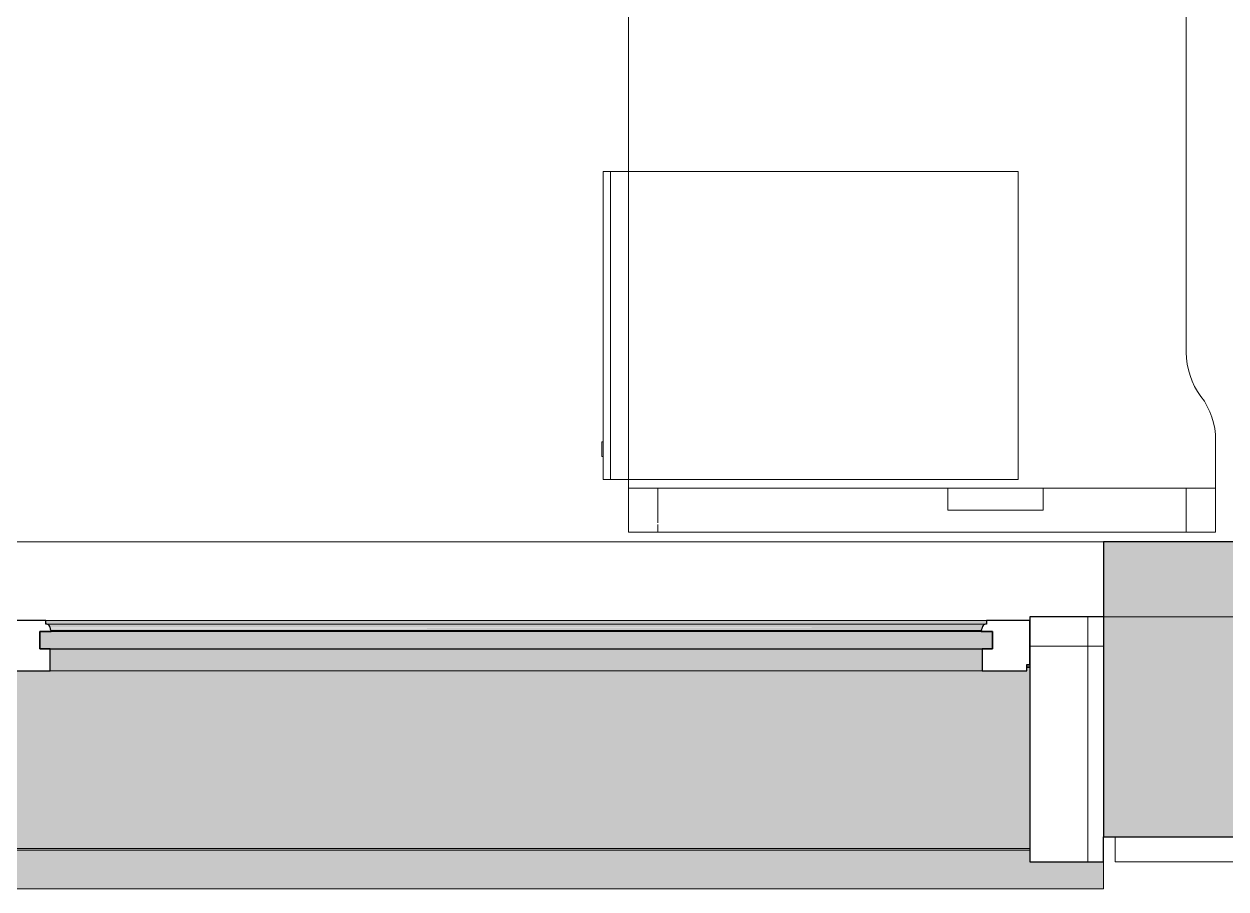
# Model space of a CAD drawing. Header units: millimetres. Extents: x 155927 to 295199, y -4084 to 97293.
# Drawn here: x 157822 to 159460, y 8897 to 10075 of the extents above; entities that cross this region are included whole.
import ezdxf

# ---------------------------------------------------------------- set-up
doc = ezdxf.new("R2010")
doc.units = ezdxf.units.MM
doc.header["$MEASUREMENT"] = 0
for name, color, linetype, lineweight in [('A-GLAZ', 7, 'CONTINUOUS', 9), ('A-GLAZ-CURT', 7, 'CONTINUOUS', 9), ('A-GLAZ-CWMG', 7, 'CONTINUOUS', 9), ('A-WALL', 7, 'CONTINUOUS', 9), ('A-WALL-PATT', 7, 'CONTINUOUS', 9), ('I-FURN', 8, 'CONTINUOUS', 9), ('I-WALL', 7, 'CONTINUOUS', 9)]:
    doc.layers.add(name, color=color, linetype=linetype, lineweight=lineweight)

msp = doc.modelspace()

# ---------------------------------------------------------------- hatches: boundary and pattern name
at = {"layer": 'A-GLAZ'}
h = msp.add_hatch(color=256, dxfattribs=at)
h.paths.add_polyline_path([(156540.8, 9202.6), (156540.8, 9262.5), (156526.8, 9262.5), (156526.8, 9202.6)], flags=0)
h.paths.add_polyline_path([(157856.4, 9255.8), (157853.6, 9257.5), (157854.9, 9256.4), (157856, 9255.9)], flags=0)
for points in [[(158937.5, 9257.5), (159133.6, 9258.3), (159133.6, 9262.5), (157852, 9262.5), (157852, 9257.5), (158337.1, 9257.5)], [(159127.8, 9252.6), (159129.6, 9256.2), (159129.8, 9257.5), (157854.9, 9257), (157857.6, 9253.9), (157858.3, 9252.6), (159127.4, 9252.6)], [(158937.5, 9248.6), (159126.4, 9248.6), (159127.6, 9252.6), (157858, 9251.5), (157859.3, 9248.6), (158337.1, 9248.6)], [(158937.5, 9223.6), (159141.6, 9223.6), (159141.6, 9247.5), (157844.1, 9247.5), (157844.1, 9223.6), (158337.1, 9223.6)], [(159126.4, 9247.5), (159126.4, 9248.6), (158937.5, 9247.5)], [(159127.6, 9193.6), (159127.6, 9223.6), (157858, 9223.6), (157858, 9193.6), (158937.5, 9193.6)], [(159192.8, 8896.6), (159292.8, 8896.6), (159292.8, 8933.6), (159192.8, 8933.6), (159192.8, 9198.3), (159188.5, 9198.3), (159188.5, 9193.6), (157797.2, 9193.6), (157797.2, 9198.3), (157792.8, 9198.3), (157792.8, 9193.6), (156540.8, 9193.6), (156540.8, 9198.3), (156526.8, 9198.3), (156526.8, 8933.6), (156426.8, 8933.6), (156426.8, 8896.6), (158937.5, 8896.6)]]:
    msp.add_hatch(color=256, dxfattribs=at).paths.add_polyline_path(points, flags=0)
h = msp.add_hatch(color=256, dxfattribs=at)
h.paths.add_polyline_path([(159188.5, 9198.3), (159192.8, 9198.3), (159192.8, 9200.4), (159188.5, 9200.4)], flags=0)
h.paths.add_polyline_path([(157797.2, 9198.3), (157797.2, 9200.4), (157792.8, 9200.4), (157792.8, 9198.3)], flags=0)
h.paths.add_polyline_path([(156526.8, 9198.3), (156540.8, 9198.3), (156540.8, 9200.4), (156526.8, 9200.4)], flags=0)
at = {"layer": 'A-WALL-PATT'}
msp.add_hatch(color=256, dxfattribs=at).paths.add_polyline_path([(159971.3, 9267.6), (159971.3, 9369.6), (159292.8, 9369.6), (159292.8, 9267.6), (159537.8, 9267.6)], flags=0)
h = msp.add_hatch(color=256, dxfattribs=at)
h.paths.add_polyline_path([(231140.8, 8967.6), (231140.8, 9267.6), (230059.8, 9267.6), (230059.8, 8967.6), (230978.5, 8967.6)], flags=0)
h.paths.add_polyline_path([(228577.1, 8967.6), (228775.8, 8967.6), (228775.8, 9267.6), (227617.8, 9267.6), (227617.8, 8967.6)], flags=0)
h.paths.add_polyline_path([(225983.8, 8967.6), (225983.8, 9267.6), (224442.8, 9267.6), (224442.8, 8967.6), (224975.1, 8967.6)], flags=0)
h.paths.add_polyline_path([(209658.8, 8967.6), (209658.8, 9267.6), (208317.8, 9267.6), (208317.8, 8967.6), (209366.2, 8967.6)], flags=0)
h.paths.add_polyline_path([(203963.1, 8967.6), (204033.8, 8967.6), (204033.8, 9267.6), (202692.8, 9267.6), (202692.8, 8967.6), (203362.8, 8967.6)], flags=0)
h.paths.add_polyline_path([(199908.8, 8967.6), (199908.8, 9267.6), (197042.8, 9267.6), (197042.8, 8967.6), (198560, 8967.6)], flags=0)
h.paths.add_polyline_path([(194508.8, 8967.6), (194508.8, 9267.6), (191992.8, 9267.6), (191992.8, 8967.6), (193757.3, 8967.6)], flags=0)
h.paths.add_polyline_path([(190358.8, 8967.6), (190358.8, 9267.6), (187692.8, 9267.6), (187692.8, 8967.6), (188954.6, 8967.6)], flags=0)
h.paths.add_polyline_path([(184151.8, 8967.6), (184908.8, 8967.6), (184908.8, 9267.6), (183192.8, 9267.6), (183192.8, 8967.6), (183551.5, 8967.6)], flags=0)
h.paths.add_polyline_path([(176347.4, 8967.6), (176658.8, 8967.6), (176658.8, 9267.6), (174942.8, 9267.6), (174942.8, 8967.6), (175747, 8967.6)], flags=0)
h.paths.add_polyline_path([(162539.5, 8967.6), (163158.8, 8967.6), (163158.8, 9267.6), (161617.8, 9267.6), (161617.8, 8967.6)], flags=0)
h.paths.add_polyline_path([(159983.8, 8967.6), (159983.8, 9267.6), (159292.8, 9267.6), (159292.8, 8967.6), (159537.8, 8967.6)], flags=0)

# ---------------------------------------------------------------- linework, layer by layer
at = {"layer": 'A-GLAZ', "lineweight": 30}
for p, q in [((157852, 9262.5), (157792.8, 9262.5)), ((157852, 9257.5), (157852, 9262.5)), ((157853.6, 9257.5), (157852, 9257.5)), ((159133.6, 9257.5), (159132.1, 9257.5)), ((159133.6, 9262.5), (159133.6, 9257.5)), ((159192.8, 9262.5), (159133.6, 9262.5)), ((159292.8, 9267.6), (159192.8, 9267.6)), ((159192.8, 9267.6), (159192.8, 8933.6)), ((159192.8, 9202.6), (159192.8, 9262.5)), ((157844.1, 9247.5), (157844.1, 9223.6)), ((159141.6, 9247.5), (157844.1, 9247.5)), ((157844.1, 9223.6), (157844.1, 9247.5)), ((157844.1, 9247.5), (157859.3, 9247.5)), ((157859.3, 9247.5), (157859.3, 9248.6)), ((159126.4, 9248.6), (159126.4, 9247.5)), ((159126.4, 9247.5), (159141.6, 9247.5)), ((159141.6, 9223.6), (159141.6, 9247.5)), ((159141.6, 9247.5), (159141.6, 9223.6)), ((157844.1, 9223.6), (159141.6, 9223.6)), ((157858, 9223.6), (157844.1, 9223.6)), ((157858, 9193.6), (157858, 9223.6)), ((159141.6, 9223.6), (159127.6, 9223.6)), ((159127.6, 9223.6), (159127.6, 9193.6)), ((159188.5, 9193.6), (159188.5, 9202.6)), ((159188.5, 9202.6), (159192.8, 9202.6)), ((157797.2, 9193.6), (157858, 9193.6)), ((159127.6, 9193.6), (159188.5, 9193.6)), ((159292.8, 8933.6), (159292.8, 8967.6)), ((159192.8, 8933.6), (159292.8, 8933.6))]:
    msp.add_line(p, q, dxfattribs=at)
at = {"layer": 'A-GLAZ'}
for p, q in [((159133.6, 9262.5), (157852, 9262.5)), ((157852, 9257.5), (157853.6, 9257.5)), ((157853.6, 9257.5), (159132.1, 9257.5)), ((159132.1, 9257.5), (159133.6, 9257.5)), ((157859.3, 9248.6), (159126.4, 9248.6)), ((157858, 9193.6), (159127.6, 9193.6)), ((159188.5, 9200.4), (159192.8, 9200.4)), ((159188.5, 9198.3), (159192.8, 9198.3)), ((159292.8, 8933.6), (159292.8, 8896.6)), ((156426.8, 8896.6), (159292.8, 8896.6))]:
    msp.add_line(p, q, dxfattribs=at)
at = {"layer": 'A-GLAZ', "linetype": 'Continuous'}
for p, q in [((159271.8, 8933.6), (159271.8, 9267.6)), ((159192.8, 9227.6), (159292.8, 9227.6))]:
    msp.add_line(p, q, dxfattribs=at)
at = {"layer": 'A-GLAZ', "lineweight": 30}
for centre, radius, start, end in [((157852.5, 9252.2), 5.36, 3.4261, 78.0476), ((157865.2, 9253), 7.4, 183.4261, 216.5739), ((159120.5, 9253), 7.4, 323.4261, 356.5739), ((159133.2, 9252.2), 5.36, 101.9524, 176.5739)]:
    msp.add_arc(centre, radius, start, end, dxfattribs=at)
at = {"layer": 'A-GLAZ'}
for points, knots in [([(157856, 9256.2), (157855.9, 9256.4), (157855.5, 9256.7), (157854.7, 9257.2), (157854, 9257.4), (157853.6, 9257.5)], [-0.4, -0.4, -0.4, -0.4, -0.3, -0.2, 0, 0, 0, 0]), ([(157857.8, 9252.6), (157857.8, 9253), (157857.7, 9253.7), (157857.3, 9254.6), (157857.1, 9255), (157857, 9255.2)], [-1, -1, -1, -1, -0.8, -0.7, -0.6, -0.6, -0.6, -0.6]), ([(159128.7, 9255.2), (159128.6, 9255), (159128.4, 9254.6), (159128, 9253.7), (159127.9, 9253), (159127.8, 9252.6)], [0.6, 0.6, 0.6, 0.6, 0.7, 0.8, 1, 1, 1, 1]), ([(159132.1, 9257.5), (159131.6, 9257.4), (159131, 9257.2), (159130.2, 9256.7), (159129.8, 9256.4), (159129.6, 9256.2)], [0, 0, 0, 0, 0.2, 0.3, 0.4, 0.4, 0.4, 0.4])]:
    msp.add_open_spline(points, degree=3, knots=knots, dxfattribs=at)
for points in [[(157859.3, 9248.6), (157859, 9249), (157858.7, 9249.4), (157858.5, 9249.8)], [(159127.1, 9249.8), (159126.9, 9249.4), (159126.7, 9249), (159126.4, 9248.6)]]:
    msp.add_open_spline(points, degree=3, dxfattribs=at)
at = {"layer": 'A-GLAZ-CURT', "lineweight": 20}
for p, q in [((159666.4, 8967.6), (159308.8, 8967.6)), ((159308.8, 8967.6), (159308.8, 8933.6)), ((159308.8, 8933.6), (159666.4, 8933.6))]:
    msp.add_line(p, q, dxfattribs=at)
at = {"layer": 'A-GLAZ-CWMG'}
for p, q in [((157800.8, 8951.6), (158550.8, 8951.6)), ((158550.8, 8949.6), (157800.8, 8949.6)), ((158550.8, 8951.6), (158925.8, 8951.6)), ((158925.8, 8949.6), (158550.8, 8949.6)), ((158925.8, 8951.6), (159192.8, 8951.6)), ((159192.8, 8949.6), (158925.8, 8949.6))]:
    msp.add_line(p, q, dxfattribs=at)
at = {"layer": 'A-WALL'}
msp.add_line((159971.3, 9267.6), (159292.8, 9267.6), dxfattribs=at)
at = {"layer": 'A-WALL', "lineweight": 30}
for p, q in [((159292.8, 9267.6), (159292.8, 8967.6)), ((159292.8, 8967.6), (159983.8, 8967.6))]:
    msp.add_line(p, q, dxfattribs=at)
at = {"layer": 'I-FURN'}
for p, q in [((158645.8, 10982.7), (158645.8, 9382.7)), ((158645.8, 9382.7), (158645.8, 10982.7)), ((159405.8, 9627.7), (159405.8, 10460)), ((159405.8, 10460), (159405.8, 9627.7)), ((158621.6, 9874.3), (158611.6, 9874.3)), ((158611.6, 9874.3), (158611.6, 9454.3)), ((158621.6, 9454.3), (158621.6, 9874.3)), ((158645.8, 9874.3), (158621.6, 9874.3)), ((158621.6, 9874.3), (158621.6, 9454.3)), ((159176.6, 9874.3), (158645.8, 9874.3)), ((159176.6, 9454.3), (159176.6, 9874.3)), ((158611.6, 9505.9), (158609.6, 9505.9)), ((158609.6, 9505.9), (158609.6, 9485.9)), ((158609.6, 9485.9), (158609.6, 9505.9)), ((159445.8, 9382.7), (159445.8, 9507.7)), ((159445.8, 9507.7), (159445.8, 9382.7)), ((158609.6, 9485.9), (158611.6, 9485.9)), ((158611.6, 9454.3), (158621.6, 9454.3)), ((158621.6, 9454.3), (158645.8, 9454.3)), ((158645.8, 9454.3), (159176.6, 9454.3)), ((158645.8, 9442.7), (159080.8, 9442.7)), ((158685.8, 9442.7), (158645.8, 9442.7)), ((158645.8, 9382.7), (158645.8, 9442.7)), ((158645.8, 9442.7), (158645.8, 9382.7)), ((159405.8, 9442.7), (158685.8, 9442.7)), ((158685.8, 9442.7), (158685.8, 9395.6)), ((158685.8, 9442.7), (158685.8, 9395.6)), ((159080.8, 9442.7), (159210.8, 9442.7)), ((159080.8, 9412.7), (159080.8, 9442.7)), ((159080.8, 9442.7), (159080.8, 9412.7)), ((159210.8, 9442.7), (159445.8, 9442.7)), ((159210.8, 9442.7), (159210.8, 9412.7)), ((159210.8, 9442.7), (159210.8, 9412.7)), ((159445.8, 9442.7), (159405.8, 9442.7)), ((159405.8, 9442.7), (159405.8, 9382.7)), ((159405.8, 9442.7), (159405.8, 9382.7)), ((159445.8, 9442.7), (159445.8, 9382.7)), ((159445.8, 9442.7), (159445.8, 9382.7)), ((159210.8, 9412.7), (159080.8, 9412.7)), ((159080.8, 9412.7), (159210.8, 9412.7)), ((159445.8, 9382.7), (158645.8, 9382.7)), ((158645.8, 9382.7), (158685.8, 9382.7)), ((158645.8, 9382.7), (159445.8, 9382.7)), ((159445.8, 9382.7), (158645.8, 9382.7)), ((158685.8, 9393.3), (158685.8, 9382.7)), ((158685.8, 9393.3), (158685.8, 9382.7)), ((158685.8, 9382.7), (159405.8, 9382.7)), ((159405.8, 9382.7), (159445.8, 9382.7))]:
    msp.add_line(p, q, dxfattribs=at)
for centre, start, end in [((159505.8, 9627.7), 180, 216.8699), ((159505.8, 9627.7), 180, 216.8699), ((159345.8, 9507.7), 0, 36.8699), ((159345.8, 9507.7), 0, 36.8699)]:
    msp.add_arc(centre, 100, start, end, dxfattribs=at)
at = {"layer": 'I-WALL'}
for p, q in [((157792.8, 9369.6), (159292.8, 9369.6)), ((159292.8, 9267.6), (159971.3, 9267.6))]:
    msp.add_line(p, q, dxfattribs=at)
at = {"layer": 'I-WALL', "lineweight": 30}
for p, q in [((159470.8, 9369.6), (159292.8, 9369.6)), ((159292.8, 9369.6), (159292.8, 9267.6))]:
    msp.add_line(p, q, dxfattribs=at)

doc.saveas('drawing.dxf')
